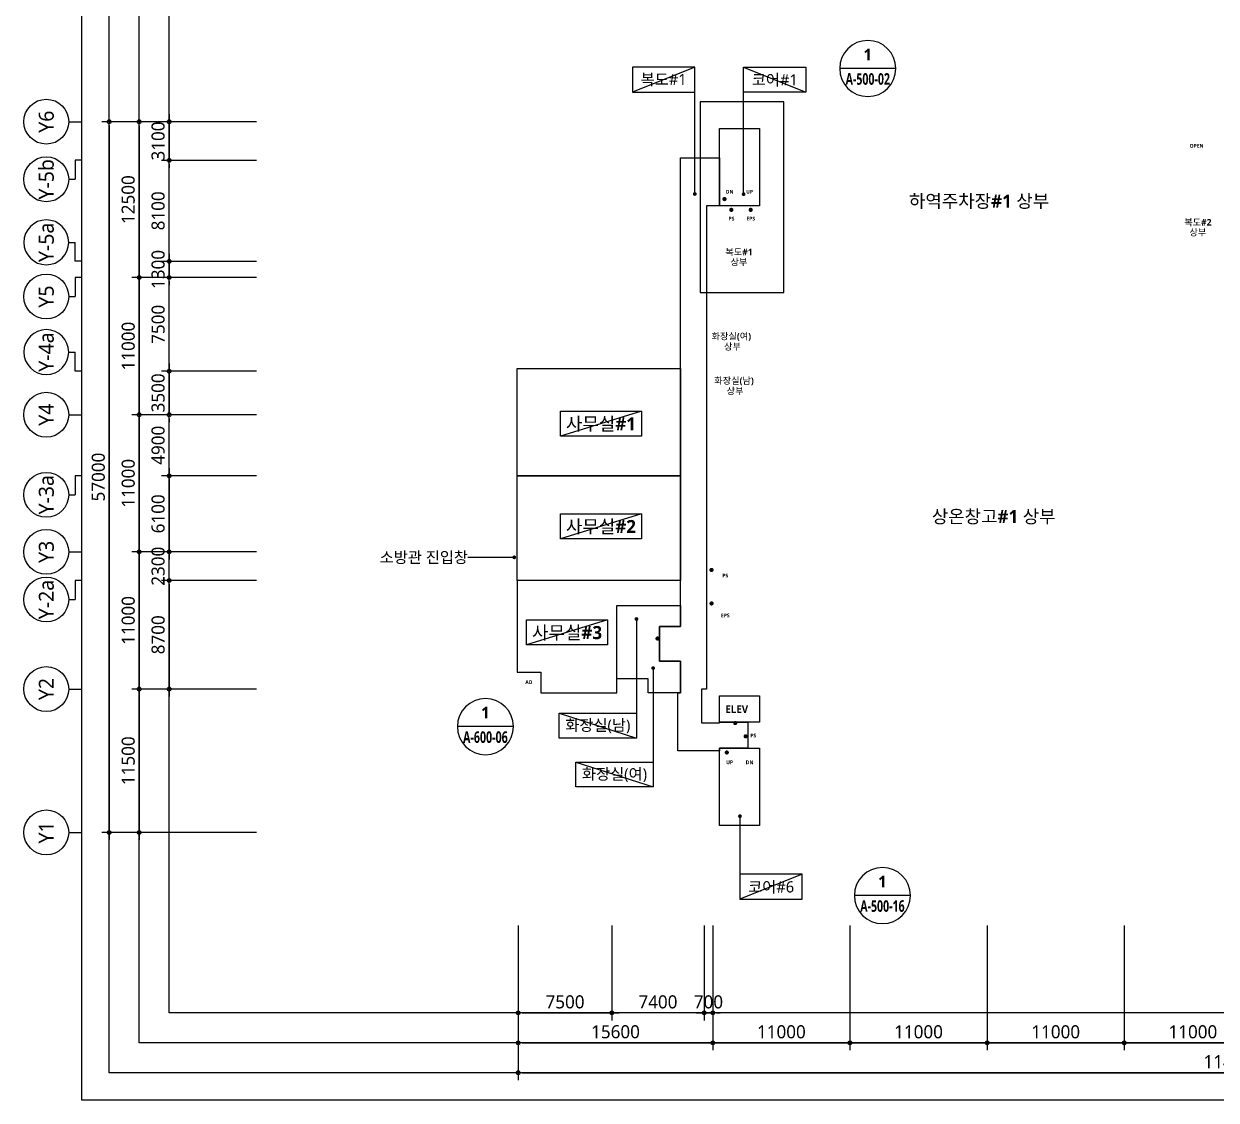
# Model space of a CAD drawing. Header units: millimetres. Extents: x -867282 to 190005487, y -1022614 to 455456909.
# Drawn here: x 1036132 to 1131749, y 36445 to 122762 of the extents above; entities that cross this region are included whole.
import ezdxf
from ezdxf.enums import TextEntityAlignment as Align

# ---------------------------------------------------------------- set-up
doc = ezdxf.new("R2010")
doc.units = ezdxf.units.MM
doc.header["$LTSCALE"] = 400
doc.header["$MEASUREMENT"] = 0
doc.header["$PDSIZE"] = -10
doc.layers.get('0').update_dxf_attribs({"linetype": 'CONTINUOUS'})
doc.layers.get('Defpoints').update_dxf_attribs({"color": 153, "linetype": 'CONTINUOUS'})
for name, color, linetype in [('A-ANNO-GRA1', 7, 'CONTINUOUS'), ('A-ANNO-TEXT1', 7, 'CONTINUOUS'), ('A-ANNO-TEXT2', 3, 'CONTINUOUS'), ('A-FLOR-MARK-ARCH', 1, 'CONTINUOUS'), ('A-ST-AXIS-BUB', 7, 'CONTINUOUS'), ('A-ST-AXIS-DIM', 7, 'CONTINUOUS'), ('AA-MKXS', 3, 'CONTINUOUS'), ('X-SEC-종$0$A-ST-AXIS-BUB', 7, 'CONTINUOUS')]:
    doc.layers.add(name, color=color, linetype=linetype)
for name, color, linetype, plot in [('Defpoint', 161, 'CONTINUOUS', False), ('G(그리드2)', 235, 'CONTINUOUS', False), ('면적', 210, 'CONTINUOUS', False)]:
    doc.layers.add(name, color=color, linetype=linetype, plot=plot)
doc.styles.add('2020음성 1차', font='')
doc.styles.add('SAMOO', font='romans.shx', dxfattribs={"bigfont": 'whgtxt.shx'})
doc.styles.add('SH_대대리576', font='malgun.ttf')
doc.styles.add('SH_진천_나눔', font='')
doc.styles.get('2020음성 1차').set_extended_font_data('NanumGothic', bold=True)
doc.styles.get('SH_진천_나눔').set_extended_font_data('NanumGothic', bold=True)
doc.dimstyles.new('SHP 600', dxfattribs={"dimscale": 300, "dimtxt": 3.5, "dimasz": 1, "dimexe": 2, "dimexo": 2, "dimgap": 1, "dimtad": 1, "dimdec": 0, "dimzin": 0, "dimdsep": 46, "dimtxsty": 'SH_대대리576', "dimblk": 'DIMDOT', "dimcen": 0.09, "dimclrt": 3, "dimadec": 0, "dimazin": 1, "dimtfac": 1, "dimtdec": 0, "dimtix": 1, "dimtmove": 2, "dimatfit": 0, "dimldrblk": 'DIMDOT', "dimfxl": 1, "dimtolj": 1, "dimtzin": 0, "dimarcsym": 0})

# ---------------------------------------------------------------- blocks, each defined once
blk = doc.blocks.new('DIMDOT')
at = {"color": 0}
blk.add_line((-2, 0), (2, 0), dxfattribs=at)
for radius in [0.5, 0.25]:
    blk.add_circle((0, 0), radius, dxfattribs=at)
blk = doc.blocks.new('*D83')
at = {"layer": 'A-ST-AXIS-DIM', "color": 0, "lineweight": -2, "transparency": 16777216}
for p, q in [((1054782, 114916), (1042382, 114916)), ((1042982, 114616), (1042982, 58216)), ((1054782, 57916), (1042382, 57916))]:
    blk.add_line(p, q, dxfattribs=at)
at = {"layer": 'Defpoints', "color": 0, "transparency": 16777216}
for p in [(1055382, 114916), (1042982, 57916), (1055382, 57916)]:
    blk.add_point(p, dxfattribs=at)
at = {"layer": 'A-ST-AXIS-DIM', "color": 0, "linetype": 'ByBlock', "lineweight": -2, "transparency": 16777216, "xscale": 300, "yscale": 300, "zscale": 300}
for p, rotation in [((1042982, 114916), 90), ((1042982, 57916), 270)]:
    blk.add_blockref('DIMDOT', p, dxfattribs=dict(at, rotation=rotation))
at = {"layer": 'A-ST-AXIS-DIM', "color": 3, "transparency": 16777216, "insert": (1042105, 86416), "char_height": 1050, "attachment_point": 5, "rotation": 90, "style": 'SH_대대리576'}
blk.add_mtext('\\A1;57000', dxfattribs=at)
blk = doc.blocks.new('*D84')
at = {"layer": 'A-ST-AXIS-DIM', "color": 0, "lineweight": -2, "transparency": 16777216}
for p, q in [((1054782, 69416), (1044782, 69416)), ((1045382, 69116), (1045382, 58216)), ((1054782, 57916), (1044782, 57916))]:
    blk.add_line(p, q, dxfattribs=at)
at = {"layer": 'Defpoints', "color": 0, "transparency": 16777216}
for p in [(1055382, 69416), (1045382, 57916), (1055382, 57916)]:
    blk.add_point(p, dxfattribs=at)
at = {"layer": 'A-ST-AXIS-DIM', "color": 0, "linetype": 'ByBlock', "lineweight": -2, "transparency": 16777216, "xscale": 300, "yscale": 300, "zscale": 300}
for p, rotation in [((1045382, 69416), 90), ((1045382, 57916), 270)]:
    blk.add_blockref('DIMDOT', p, dxfattribs=dict(at, rotation=rotation))
at = {"layer": 'A-ST-AXIS-DIM', "color": 3, "transparency": 16777216, "insert": (1044505, 63666), "char_height": 1050, "attachment_point": 5, "rotation": 90, "style": 'SH_대대리576'}
blk.add_mtext('\\A1;11500', dxfattribs=at)
blk = doc.blocks.new('*D85')
at = {"layer": 'A-ST-AXIS-DIM', "color": 0, "lineweight": -2, "transparency": 16777216}
for p, q in [((1054782, 80416), (1044782, 80416)), ((1045382, 80116), (1045382, 69716)), ((1054782, 69416), (1044782, 69416))]:
    blk.add_line(p, q, dxfattribs=at)
at = {"layer": 'Defpoints', "color": 0, "transparency": 16777216}
for p in [(1055382, 80416), (1045382, 69416), (1055382, 69416)]:
    blk.add_point(p, dxfattribs=at)
at = {"layer": 'A-ST-AXIS-DIM', "color": 0, "linetype": 'ByBlock', "lineweight": -2, "transparency": 16777216, "xscale": 300, "yscale": 300, "zscale": 300}
for p, rotation in [((1045382, 80416), 90), ((1045382, 69416), 270)]:
    blk.add_blockref('DIMDOT', p, dxfattribs=dict(at, rotation=rotation))
at = {"layer": 'A-ST-AXIS-DIM', "color": 3, "transparency": 16777216, "insert": (1044506, 74916), "char_height": 1050, "attachment_point": 5, "rotation": 90, "style": 'SH_대대리576'}
blk.add_mtext('\\A1;11000', dxfattribs=at)
blk = doc.blocks.new('*D86')
at = {"layer": 'A-ST-AXIS-DIM', "color": 0, "lineweight": -2, "transparency": 16777216}
for p, q in [((1054782, 91416), (1044782, 91416)), ((1045382, 91116), (1045382, 80716)), ((1054782, 80416), (1044782, 80416))]:
    blk.add_line(p, q, dxfattribs=at)
at = {"layer": 'Defpoints', "color": 0, "transparency": 16777216}
for p in [(1055382, 91416), (1045382, 80416), (1055382, 80416)]:
    blk.add_point(p, dxfattribs=at)
at = {"layer": 'A-ST-AXIS-DIM', "color": 0, "linetype": 'ByBlock', "lineweight": -2, "transparency": 16777216, "xscale": 300, "yscale": 300, "zscale": 300}
for p, rotation in [((1045382, 91416), 90), ((1045382, 80416), 270)]:
    blk.add_blockref('DIMDOT', p, dxfattribs=dict(at, rotation=rotation))
at = {"layer": 'A-ST-AXIS-DIM', "color": 3, "transparency": 16777216, "insert": (1044506, 85916), "char_height": 1050, "attachment_point": 5, "rotation": 90, "style": 'SH_대대리576'}
blk.add_mtext('\\A1;11000', dxfattribs=at)
blk = doc.blocks.new('*D87')
at = {"layer": 'A-ST-AXIS-DIM', "color": 0, "lineweight": -2, "transparency": 16777216}
for p, q in [((1054782, 102416), (1044782, 102416)), ((1045382, 102116), (1045382, 91716)), ((1054782, 91416), (1044782, 91416))]:
    blk.add_line(p, q, dxfattribs=at)
at = {"layer": 'Defpoints', "color": 0, "transparency": 16777216}
for p in [(1055382, 102416), (1045382, 91416), (1055382, 91416)]:
    blk.add_point(p, dxfattribs=at)
at = {"layer": 'A-ST-AXIS-DIM', "color": 0, "linetype": 'ByBlock', "lineweight": -2, "transparency": 16777216, "xscale": 300, "yscale": 300, "zscale": 300}
for p, rotation in [((1045382, 102416), 90), ((1045382, 91416), 270)]:
    blk.add_blockref('DIMDOT', p, dxfattribs=dict(at, rotation=rotation))
at = {"layer": 'A-ST-AXIS-DIM', "color": 3, "transparency": 16777216, "insert": (1044506, 96916), "char_height": 1050, "attachment_point": 5, "rotation": 90, "style": 'SH_대대리576'}
blk.add_mtext('\\A1;11000', dxfattribs=at)
blk = doc.blocks.new('*D88')
at = {"layer": 'A-ST-AXIS-DIM', "color": 0, "lineweight": -2, "transparency": 16777216}
for p, q in [((1054782, 114916), (1044782, 114916)), ((1045382, 114616), (1045382, 102716)), ((1054782, 102416), (1044782, 102416))]:
    blk.add_line(p, q, dxfattribs=at)
at = {"layer": 'Defpoints', "color": 0, "transparency": 16777216}
for p in [(1055382, 114916), (1045382, 102416), (1055382, 102416)]:
    blk.add_point(p, dxfattribs=at)
at = {"layer": 'A-ST-AXIS-DIM', "color": 0, "linetype": 'ByBlock', "lineweight": -2, "transparency": 16777216, "xscale": 300, "yscale": 300, "zscale": 300}
for p, rotation in [((1045382, 114916), 90), ((1045382, 102416), 270)]:
    blk.add_blockref('DIMDOT', p, dxfattribs=dict(at, rotation=rotation))
at = {"layer": 'A-ST-AXIS-DIM', "color": 3, "transparency": 16777216, "insert": (1044503, 108666), "char_height": 1050, "attachment_point": 5, "rotation": 90, "style": 'SH_대대리576'}
blk.add_mtext('\\A1;12500', dxfattribs=at)
blk = doc.blocks.new('A-ST-AXIS-BUB-1')
at = {"layer": 'A-ST-AXIS-BUB'}
blk.add_line((0, 350), (0, 0), dxfattribs=at)
blk.add_circle((0, 950), 600, dxfattribs=at)
blk = doc.blocks.new('*D214')
at = {"layer": 'A-ST-AXIS-DIM', "color": 0, "lineweight": -2, "transparency": 16777216}
for p, q in [((1124382, 50445), (1124382, 40445)), ((1135382, 50445), (1135382, 40445)), ((1124682, 41045), (1135082, 41045))]:
    blk.add_line(p, q, dxfattribs=at)
at = {"layer": 'Defpoints', "color": 0, "transparency": 16777216}
for p in [(1124382, 51045), (1135382, 51045), (1135382, 41045)]:
    blk.add_point(p, dxfattribs=at)
at = {"layer": 'A-ST-AXIS-DIM', "color": 0, "linetype": 'ByBlock', "lineweight": -2, "transparency": 16777216, "xscale": 300, "yscale": 300, "zscale": 300, "rotation": 180}
blk.add_blockref('DIMDOT', (1124382, 41045), dxfattribs=at)
at = {"layer": 'A-ST-AXIS-DIM', "color": 0, "linetype": 'ByBlock', "lineweight": -2, "transparency": 16777216, "xscale": 300, "yscale": 300, "zscale": 300}
blk.add_blockref('DIMDOT', (1135382, 41045), dxfattribs=at)
at = {"layer": 'A-ST-AXIS-DIM', "color": 3, "transparency": 16777216, "insert": (1129882, 41921), "char_height": 1050, "attachment_point": 5, "style": 'SH_대대리576'}
blk.add_mtext('\\A1;11000', dxfattribs=at)
blk = doc.blocks.new('*D215')
at = {"layer": 'A-ST-AXIS-DIM', "color": 0, "lineweight": -2, "transparency": 16777216}
for p, q in [((1113382, 50445), (1113382, 40445)), ((1124382, 50445), (1124382, 40445)), ((1113682, 41045), (1124082, 41045))]:
    blk.add_line(p, q, dxfattribs=at)
at = {"layer": 'Defpoints', "color": 0, "transparency": 16777216}
for p in [(1113382, 51045), (1124382, 51045), (1124382, 41045)]:
    blk.add_point(p, dxfattribs=at)
at = {"layer": 'A-ST-AXIS-DIM', "color": 0, "linetype": 'ByBlock', "lineweight": -2, "transparency": 16777216, "xscale": 300, "yscale": 300, "zscale": 300, "rotation": 180}
blk.add_blockref('DIMDOT', (1113382, 41045), dxfattribs=at)
at = {"layer": 'A-ST-AXIS-DIM', "color": 0, "linetype": 'ByBlock', "lineweight": -2, "transparency": 16777216, "xscale": 300, "yscale": 300, "zscale": 300}
blk.add_blockref('DIMDOT', (1124382, 41045), dxfattribs=at)
at = {"layer": 'A-ST-AXIS-DIM', "color": 3, "transparency": 16777216, "insert": (1118882, 41921), "char_height": 1050, "attachment_point": 5, "style": 'SH_대대리576'}
blk.add_mtext('\\A1;11000', dxfattribs=at)
blk = doc.blocks.new('*D216')
at = {"layer": 'A-ST-AXIS-DIM', "color": 0, "lineweight": -2, "transparency": 16777216}
for p, q in [((1102382, 50445), (1102382, 40445)), ((1113382, 50445), (1113382, 40445)), ((1102682, 41045), (1113082, 41045))]:
    blk.add_line(p, q, dxfattribs=at)
at = {"layer": 'Defpoints', "color": 0, "transparency": 16777216}
for p in [(1102382, 51045), (1113382, 51045), (1113382, 41045)]:
    blk.add_point(p, dxfattribs=at)
at = {"layer": 'A-ST-AXIS-DIM', "color": 0, "linetype": 'ByBlock', "lineweight": -2, "transparency": 16777216, "xscale": 300, "yscale": 300, "zscale": 300, "rotation": 180}
blk.add_blockref('DIMDOT', (1102382, 41045), dxfattribs=at)
at = {"layer": 'A-ST-AXIS-DIM', "color": 0, "linetype": 'ByBlock', "lineweight": -2, "transparency": 16777216, "xscale": 300, "yscale": 300, "zscale": 300}
blk.add_blockref('DIMDOT', (1113382, 41045), dxfattribs=at)
at = {"layer": 'A-ST-AXIS-DIM', "color": 3, "transparency": 16777216, "insert": (1107882, 41921), "char_height": 1050, "attachment_point": 5, "style": 'SH_대대리576'}
blk.add_mtext('\\A1;11000', dxfattribs=at)
blk = doc.blocks.new('*D217')
at = {"layer": 'A-ST-AXIS-DIM', "color": 0, "lineweight": -2, "transparency": 16777216}
for p, q in [((1091382, 50445), (1091382, 40445)), ((1102382, 50445), (1102382, 40445)), ((1091682, 41045), (1102082, 41045))]:
    blk.add_line(p, q, dxfattribs=at)
at = {"layer": 'Defpoints', "color": 0, "transparency": 16777216}
for p in [(1091382, 51045), (1102382, 51045), (1102382, 41045)]:
    blk.add_point(p, dxfattribs=at)
at = {"layer": 'A-ST-AXIS-DIM', "color": 0, "linetype": 'ByBlock', "lineweight": -2, "transparency": 16777216, "xscale": 300, "yscale": 300, "zscale": 300, "rotation": 180}
blk.add_blockref('DIMDOT', (1091382, 41045), dxfattribs=at)
at = {"layer": 'A-ST-AXIS-DIM', "color": 0, "linetype": 'ByBlock', "lineweight": -2, "transparency": 16777216, "xscale": 300, "yscale": 300, "zscale": 300}
blk.add_blockref('DIMDOT', (1102382, 41045), dxfattribs=at)
at = {"layer": 'A-ST-AXIS-DIM', "color": 3, "transparency": 16777216, "insert": (1096882, 41921), "char_height": 1050, "attachment_point": 5, "style": 'SH_대대리576'}
blk.add_mtext('\\A1;11000', dxfattribs=at)
blk = doc.blocks.new('*D218')
at = {"layer": 'A-ST-AXIS-DIM', "color": 0, "lineweight": -2, "transparency": 16777216}
for p, q in [((1075782, 50445), (1075782, 40445)), ((1091382, 50445), (1091382, 40445)), ((1076082, 41045), (1091082, 41045))]:
    blk.add_line(p, q, dxfattribs=at)
at = {"layer": 'Defpoints', "color": 0, "transparency": 16777216}
for p in [(1075782, 51045), (1091382, 51045), (1091382, 41045)]:
    blk.add_point(p, dxfattribs=at)
at = {"layer": 'A-ST-AXIS-DIM', "color": 0, "linetype": 'ByBlock', "lineweight": -2, "transparency": 16777216, "xscale": 300, "yscale": 300, "zscale": 300, "rotation": 180}
blk.add_blockref('DIMDOT', (1075782, 41045), dxfattribs=at)
at = {"layer": 'A-ST-AXIS-DIM', "color": 0, "linetype": 'ByBlock', "lineweight": -2, "transparency": 16777216, "xscale": 300, "yscale": 300, "zscale": 300}
blk.add_blockref('DIMDOT', (1091382, 41045), dxfattribs=at)
at = {"layer": 'A-ST-AXIS-DIM', "color": 3, "transparency": 16777216, "insert": (1083582, 41924), "char_height": 1050, "attachment_point": 5, "style": 'SH_대대리576'}
blk.add_mtext('\\A1;15600', dxfattribs=at)
blk = doc.blocks.new('*D219')
at = {"layer": 'A-ST-AXIS-DIM', "color": 0, "lineweight": -2, "transparency": 16777216}
for p, q in [((1075782, 50445), (1075782, 38045)), ((1190382, 50445), (1190382, 38045)), ((1076082, 38645), (1190082, 38645))]:
    blk.add_line(p, q, dxfattribs=at)
at = {"layer": 'Defpoints', "color": 0, "transparency": 16777216}
for p in [(1075782, 51045), (1190382, 51045), (1190382, 38645)]:
    blk.add_point(p, dxfattribs=at)
at = {"layer": 'A-ST-AXIS-DIM', "color": 0, "linetype": 'ByBlock', "lineweight": -2, "transparency": 16777216, "xscale": 300, "yscale": 300, "zscale": 300, "rotation": 180}
blk.add_blockref('DIMDOT', (1075782, 38645), dxfattribs=at)
at = {"layer": 'A-ST-AXIS-DIM', "color": 0, "linetype": 'ByBlock', "lineweight": -2, "transparency": 16777216, "xscale": 300, "yscale": 300, "zscale": 300}
blk.add_blockref('DIMDOT', (1190382, 38645), dxfattribs=at)
at = {"layer": 'A-ST-AXIS-DIM', "color": 3, "transparency": 16777216, "insert": (1133082, 39524), "char_height": 1050, "attachment_point": 5, "style": 'SH_대대리576'}
blk.add_mtext('\\A1;114600', dxfattribs=at)
blk = doc.blocks.new('A-ST-AXIS-BUB-2')
at = {"layer": 'X-SEC-종$0$A-ST-AXIS-BUB'}
blk.add_line((1800, 1050, -103000), (1800, 525, -103000), dxfattribs=at)
at = {"layer": 'X-SEC-종$0$A-ST-AXIS-BUB', "elevation": -103000}
blk.add_lwpolyline([(3323, 0), (3323, 525), (1800, 525)], dxfattribs=at)
at = {"layer": 'X-SEC-종$0$A-ST-AXIS-BUB'}
blk.add_circle((1800, 2850, -103000), 1800, dxfattribs=at)
blk = doc.blocks.new('*U392')
at = {"layer": 'AA-MKXS', "color": 3, "linetype": 'Continuous', "ltscale": 5}
blk.add_line((-5.999976, 0), (5.999976, 0), dxfattribs=at)
blk.add_circle((0, 0), 5.999976, dxfattribs=at)
at = {"layer": 'AA-MKXS', "style": 'SAMOO', "width": 0.85}
blk.add_attdef('ViewNUM', text='', height=2.5, dxfattribs=at).set_placement((0, 1), align=Align.BOTTOM_CENTER)
blk.add_attdef('SheetNUM', text='', height=2.5, dxfattribs=at).set_placement((0, -1), align=Align.TOP_CENTER)
blk = doc.blocks.new('*D478')
at = {"layer": 'A-ST-AXIS-DIM', "color": 0, "lineweight": -2, "transparency": 16777216}
for p, q in [((1054782, 80416), (1047182, 80416)), ((1047782, 80716), (1047782, 81016)), ((1047782, 78116), (1047782, 80416)), ((1054782, 78116), (1047182, 78116)), ((1047782, 77816), (1047782, 77516))]:
    blk.add_line(p, q, dxfattribs=at)
at = {"layer": 'Defpoints', "color": 0, "transparency": 16777216}
for p in [(1047782, 80416), (1055382, 80416), (1055382, 78116)]:
    blk.add_point(p, dxfattribs=at)
at = {"layer": 'A-ST-AXIS-DIM', "color": 0, "linetype": 'ByBlock', "lineweight": -2, "transparency": 16777216, "xscale": 300, "yscale": 300, "zscale": 300}
for p, rotation in [((1047782, 80416), 270), ((1047782, 78116), 90)]:
    blk.add_blockref('DIMDOT', p, dxfattribs=dict(at, rotation=rotation))
at = {"layer": 'A-ST-AXIS-DIM', "color": 3, "transparency": 16777216, "insert": (1046902, 79266), "char_height": 1050, "attachment_point": 5, "rotation": 90, "style": 'SH_대대리576'}
blk.add_mtext('\\A1;2300', dxfattribs=at)
blk = doc.blocks.new('*D479')
at = {"layer": 'A-ST-AXIS-DIM', "color": 0, "lineweight": -2, "transparency": 16777216}
for p, q in [((1054782, 78116), (1047182, 78116)), ((1047782, 77816), (1047782, 69716)), ((1054782, 69416), (1047182, 69416))]:
    blk.add_line(p, q, dxfattribs=at)
at = {"layer": 'Defpoints', "color": 0, "transparency": 16777216}
for p in [(1055382, 78116), (1047782, 69416), (1055382, 69416)]:
    blk.add_point(p, dxfattribs=at)
at = {"layer": 'A-ST-AXIS-DIM', "color": 0, "linetype": 'ByBlock', "lineweight": -2, "transparency": 16777216, "xscale": 300, "yscale": 300, "zscale": 300}
for p, rotation in [((1047782, 78116), 90), ((1047782, 69416), 270)]:
    blk.add_blockref('DIMDOT', p, dxfattribs=dict(at, rotation=rotation))
at = {"layer": 'A-ST-AXIS-DIM', "color": 3, "transparency": 16777216, "insert": (1046902, 73766), "char_height": 1050, "attachment_point": 5, "rotation": 90, "style": 'SH_대대리576'}
blk.add_mtext('\\A1;8700', dxfattribs=at)
blk = doc.blocks.new('*D480')
at = {"layer": 'A-ST-AXIS-DIM', "color": 0, "lineweight": -2, "transparency": 16777216}
for p, q in [((1054782, 86516), (1047182, 86516)), ((1047782, 86216), (1047782, 80716)), ((1054782, 80416), (1047182, 80416))]:
    blk.add_line(p, q, dxfattribs=at)
at = {"layer": 'Defpoints', "color": 0, "transparency": 16777216}
for p in [(1055382, 86516), (1047782, 80416), (1055382, 80416)]:
    blk.add_point(p, dxfattribs=at)
at = {"layer": 'A-ST-AXIS-DIM', "color": 0, "linetype": 'ByBlock', "lineweight": -2, "transparency": 16777216, "xscale": 300, "yscale": 300, "zscale": 300}
for p, rotation in [((1047782, 86516), 90), ((1047782, 80416), 270)]:
    blk.add_blockref('DIMDOT', p, dxfattribs=dict(at, rotation=rotation))
at = {"layer": 'A-ST-AXIS-DIM', "color": 3, "transparency": 16777216, "insert": (1046902, 83466), "char_height": 1050, "attachment_point": 5, "rotation": 90, "style": 'SH_대대리576'}
blk.add_mtext('\\A1;6100', dxfattribs=at)
blk = doc.blocks.new('*D481')
at = {"layer": 'A-ST-AXIS-DIM', "color": 0, "lineweight": -2, "transparency": 16777216}
for p, q in [((1054782, 91416), (1047182, 91416)), ((1047782, 86816), (1047782, 91116)), ((1054782, 86516), (1047182, 86516))]:
    blk.add_line(p, q, dxfattribs=at)
at = {"layer": 'Defpoints', "color": 0, "transparency": 16777216}
for p in [(1047782, 91416), (1055382, 91416), (1055382, 86516)]:
    blk.add_point(p, dxfattribs=at)
at = {"layer": 'A-ST-AXIS-DIM', "color": 0, "linetype": 'ByBlock', "lineweight": -2, "transparency": 16777216, "xscale": 300, "yscale": 300, "zscale": 300}
for p, rotation in [((1047782, 91416), 90), ((1047782, 86516), 270)]:
    blk.add_blockref('DIMDOT', p, dxfattribs=dict(at, rotation=rotation))
at = {"layer": 'A-ST-AXIS-DIM', "color": 3, "transparency": 16777216, "insert": (1046902, 88966), "char_height": 1050, "attachment_point": 5, "rotation": 90, "style": 'SH_대대리576'}
blk.add_mtext('\\A1;4900', dxfattribs=at)
blk = doc.blocks.new('*D482')
at = {"layer": 'A-ST-AXIS-DIM', "color": 0, "lineweight": -2, "transparency": 16777216}
for p, q in [((1054782, 94916), (1047182, 94916)), ((1047782, 95216), (1047782, 95516)), ((1047782, 94916), (1047782, 91416)), ((1054782, 91416), (1047182, 91416)), ((1047782, 91116), (1047782, 90816))]:
    blk.add_line(p, q, dxfattribs=at)
at = {"layer": 'Defpoints', "color": 0, "transparency": 16777216}
for p in [(1055382, 94916), (1047782, 91416), (1055382, 91416)]:
    blk.add_point(p, dxfattribs=at)
at = {"layer": 'A-ST-AXIS-DIM', "color": 0, "linetype": 'ByBlock', "lineweight": -2, "transparency": 16777216, "xscale": 300, "yscale": 300, "zscale": 300}
for p, rotation in [((1047782, 94916), 270), ((1047782, 91416), 90)]:
    blk.add_blockref('DIMDOT', p, dxfattribs=dict(at, rotation=rotation))
at = {"layer": 'A-ST-AXIS-DIM', "color": 3, "transparency": 16777216, "insert": (1046902, 93166), "char_height": 1050, "attachment_point": 5, "rotation": 90, "style": 'SH_대대리576'}
blk.add_mtext('\\A1;3500', dxfattribs=at)
blk = doc.blocks.new('*D483')
at = {"layer": 'A-ST-AXIS-DIM', "color": 0, "lineweight": -2, "transparency": 16777216}
for p, q in [((1054782, 102416), (1047182, 102416)), ((1047782, 95216), (1047782, 102116)), ((1054782, 94916), (1047182, 94916))]:
    blk.add_line(p, q, dxfattribs=at)
at = {"layer": 'Defpoints', "color": 0, "transparency": 16777216}
for p in [(1047782, 102416), (1055382, 102416), (1055382, 94916)]:
    blk.add_point(p, dxfattribs=at)
at = {"layer": 'A-ST-AXIS-DIM', "color": 0, "linetype": 'ByBlock', "lineweight": -2, "transparency": 16777216, "xscale": 300, "yscale": 300, "zscale": 300}
for p, rotation in [((1047782, 102416), 90), ((1047782, 94916), 270)]:
    blk.add_blockref('DIMDOT', p, dxfattribs=dict(at, rotation=rotation))
at = {"layer": 'A-ST-AXIS-DIM', "color": 3, "transparency": 16777216, "insert": (1046905, 98666), "char_height": 1050, "attachment_point": 5, "rotation": 90, "style": 'SH_대대리576'}
blk.add_mtext('\\A1;7500', dxfattribs=at)
blk = doc.blocks.new('*D484')
at = {"layer": 'A-ST-AXIS-DIM', "color": 0, "lineweight": -2, "transparency": 16777216}
for p, q in [((1047782, 104016), (1047782, 104316)), ((1054782, 103716), (1047182, 103716)), ((1047782, 103716), (1047782, 102416)), ((1054782, 102416), (1047182, 102416)), ((1047782, 102116), (1047782, 101816))]:
    blk.add_line(p, q, dxfattribs=at)
at = {"layer": 'Defpoints', "color": 0, "transparency": 16777216}
for p in [(1055382, 103716), (1047782, 102416), (1055382, 102416)]:
    blk.add_point(p, dxfattribs=at)
at = {"layer": 'A-ST-AXIS-DIM', "color": 0, "linetype": 'ByBlock', "lineweight": -2, "transparency": 16777216, "xscale": 300, "yscale": 300, "zscale": 300}
for p, rotation in [((1047782, 103716), 270), ((1047782, 102416), 90)]:
    blk.add_blockref('DIMDOT', p, dxfattribs=dict(at, rotation=rotation))
at = {"layer": 'A-ST-AXIS-DIM', "color": 3, "transparency": 16777216, "insert": (1046902, 103066), "char_height": 1050, "attachment_point": 5, "rotation": 90, "style": 'SH_대대리576'}
blk.add_mtext('\\A1;1300', dxfattribs=at)
blk = doc.blocks.new('*D485')
at = {"layer": 'A-ST-AXIS-DIM', "color": 0, "lineweight": -2, "transparency": 16777216}
for p, q in [((1054782, 111816), (1047182, 111816)), ((1047782, 104016), (1047782, 111516)), ((1054782, 103716), (1047182, 103716))]:
    blk.add_line(p, q, dxfattribs=at)
at = {"layer": 'Defpoints', "color": 0, "transparency": 16777216}
for p in [(1047782, 111816), (1055382, 111816), (1055382, 103716)]:
    blk.add_point(p, dxfattribs=at)
at = {"layer": 'A-ST-AXIS-DIM', "color": 0, "linetype": 'ByBlock', "lineweight": -2, "transparency": 16777216, "xscale": 300, "yscale": 300, "zscale": 300}
for p, rotation in [((1047782, 111816), 90), ((1047782, 103716), 270)]:
    blk.add_blockref('DIMDOT', p, dxfattribs=dict(at, rotation=rotation))
at = {"layer": 'A-ST-AXIS-DIM', "color": 3, "transparency": 16777216, "insert": (1046902, 107766), "char_height": 1050, "attachment_point": 5, "rotation": 90, "style": 'SH_대대리576'}
blk.add_mtext('\\A1;8100', dxfattribs=at)
blk = doc.blocks.new('*D486')
at = {"layer": 'A-ST-AXIS-DIM', "color": 0, "lineweight": -2, "transparency": 16777216}
for p, q in [((1054782, 114916), (1047182, 114916)), ((1047782, 115216), (1047782, 115516)), ((1047782, 114916), (1047782, 111816)), ((1054782, 111816), (1047182, 111816)), ((1047782, 111516), (1047782, 111216))]:
    blk.add_line(p, q, dxfattribs=at)
at = {"layer": 'Defpoints', "color": 0, "transparency": 16777216}
for p in [(1055382, 114916), (1047782, 111816), (1055382, 111816)]:
    blk.add_point(p, dxfattribs=at)
at = {"layer": 'A-ST-AXIS-DIM', "color": 0, "linetype": 'ByBlock', "lineweight": -2, "transparency": 16777216, "xscale": 300, "yscale": 300, "zscale": 300}
for p, rotation in [((1047782, 114916), 270), ((1047782, 111816), 90)]:
    blk.add_blockref('DIMDOT', p, dxfattribs=dict(at, rotation=rotation))
at = {"layer": 'A-ST-AXIS-DIM', "color": 3, "transparency": 16777216, "insert": (1046902, 113366), "char_height": 1050, "attachment_point": 5, "rotation": 90, "style": 'SH_대대리576'}
blk.add_mtext('\\A1;3100', dxfattribs=at)
blk = doc.blocks.new('*D501')
at = {"layer": 'A-ST-AXIS-DIM', "color": 0, "lineweight": -2, "transparency": 16777216}
for p, q in [((1075782, 50445), (1075782, 42845)), ((1083282, 50445), (1083282, 42845)), ((1076082, 43445), (1082982, 43445))]:
    blk.add_line(p, q, dxfattribs=at)
at = {"layer": 'Defpoints', "color": 0, "transparency": 16777216}
for p in [(1075782, 51045), (1083282, 51045), (1083282, 43445)]:
    blk.add_point(p, dxfattribs=at)
at = {"layer": 'A-ST-AXIS-DIM', "color": 0, "linetype": 'ByBlock', "lineweight": -2, "transparency": 16777216, "xscale": 300, "yscale": 300, "zscale": 300, "rotation": 180}
blk.add_blockref('DIMDOT', (1075782, 43445), dxfattribs=at)
at = {"layer": 'A-ST-AXIS-DIM', "color": 0, "linetype": 'ByBlock', "lineweight": -2, "transparency": 16777216, "xscale": 300, "yscale": 300, "zscale": 300}
blk.add_blockref('DIMDOT', (1083282, 43445), dxfattribs=at)
at = {"layer": 'A-ST-AXIS-DIM', "color": 3, "transparency": 16777216, "insert": (1079532, 44322), "char_height": 1050, "attachment_point": 5, "style": 'SH_대대리576'}
blk.add_mtext('\\A1;7500', dxfattribs=at)
blk = doc.blocks.new('*D502')
at = {"layer": 'A-ST-AXIS-DIM', "color": 0, "lineweight": -2, "transparency": 16777216}
for p, q in [((1083282, 50445), (1083282, 42845)), ((1090682, 50445), (1090682, 42845)), ((1090382, 43445), (1083582, 43445))]:
    blk.add_line(p, q, dxfattribs=at)
at = {"layer": 'Defpoints', "color": 0, "transparency": 16777216}
for p in [(1083282, 51045), (1090682, 51045), (1083282, 43445)]:
    blk.add_point(p, dxfattribs=at)
at = {"layer": 'A-ST-AXIS-DIM', "color": 0, "linetype": 'ByBlock', "lineweight": -2, "transparency": 16777216, "xscale": 300, "yscale": 300, "zscale": 300, "rotation": 180}
blk.add_blockref('DIMDOT', (1083282, 43445), dxfattribs=at)
at = {"layer": 'A-ST-AXIS-DIM', "color": 0, "linetype": 'ByBlock', "lineweight": -2, "transparency": 16777216, "xscale": 300, "yscale": 300, "zscale": 300}
blk.add_blockref('DIMDOT', (1090682, 43445), dxfattribs=at)
at = {"layer": 'A-ST-AXIS-DIM', "color": 3, "transparency": 16777216, "insert": (1086982, 44321), "char_height": 1050, "attachment_point": 5, "style": 'SH_대대리576'}
blk.add_mtext('\\A1;7400', dxfattribs=at)
blk = doc.blocks.new('*D503')
at = {"layer": 'A-ST-AXIS-DIM', "color": 0, "lineweight": -2, "transparency": 16777216}
for p, q in [((1090682, 50445), (1090682, 42845)), ((1091382, 50445), (1091382, 42845)), ((1090382, 43445), (1090082, 43445)), ((1090682, 43445), (1091382, 43445)), ((1091682, 43445), (1091982, 43445))]:
    blk.add_line(p, q, dxfattribs=at)
at = {"layer": 'Defpoints', "color": 0, "transparency": 16777216}
for p in [(1090682, 51045), (1091382, 51045), (1091382, 43445)]:
    blk.add_point(p, dxfattribs=at)
at = {"layer": 'A-ST-AXIS-DIM', "color": 0, "linetype": 'ByBlock', "lineweight": -2, "transparency": 16777216, "xscale": 300, "yscale": 300, "zscale": 300}
blk.add_blockref('DIMDOT', (1090682, 43445), dxfattribs=at)
at = {"layer": 'A-ST-AXIS-DIM', "color": 0, "linetype": 'ByBlock', "lineweight": -2, "transparency": 16777216, "xscale": 300, "yscale": 300, "zscale": 300, "rotation": 180}
blk.add_blockref('DIMDOT', (1091382, 43445), dxfattribs=at)
at = {"layer": 'A-ST-AXIS-DIM', "color": 3, "transparency": 16777216, "insert": (1091032, 44321), "char_height": 1050, "attachment_point": 5, "style": 'SH_대대리576'}
blk.add_mtext('\\A1;700', dxfattribs=at)
blk = doc.blocks.new('G$CEFE20F6D')
at = {"layer": '면적'}
for points in [[(19450, 49700), (16250, 49700), (16250, 55900), (19450, 55900)], [(13100, 28050), (0, 28050), (0, 36650), (13100, 36650)], [(13100, 19650), (0, 19650), (0, 28050), (13100, 28050)], [(8000, 10950), (8000, 17650), (13100, 17650), (13100, 19650), (0, 19650), (0, 12300), (1900, 12300), (1900, 10650), (7900, 10650), (8000, 10650)], [(10530, 10650), (10530, 11770), (8000, 11770), (8000, 14590), (8000, 17650), (13100, 17650), (13100, 15960), (11430, 15960), (11430, 13190), (13100, 13190), (13100, 10650)], [(16250, 10400), (19450, 10400), (19450, 8300), (16250, 8300)], [(16250, 6200), (19450, 6200), (19450, 0), (16250, 0)]]:
    blk.add_lwpolyline(points, close=True, dxfattribs=at)
blk.add_lwpolyline([(13100, 10650), (13100, 13190), (11430, 13190), (11430, 15960), (13100, 15960), (13100, 53550), (16250, 53550), (16250, 49700), (15200, 49700), (15200, 10950), (14800, 10950), (14800, 8250), (16250, 8250), (16250, 8300), (18500, 8300), (18500, 6200), (16250, 6200), (16250, 6000), (12900, 6000), (12900, 10650), (13100, 10650)], dxfattribs=at)

msp = doc.modelspace()

# ---------------------------------------------------------------- linework, layer by layer
msp.add_lwpolyline([(1075445.8, 79977.6), (1071749.2, 79977.6)])
at = {"const_width": 150}
msp.add_lwpolyline([(1075383.8, 79977.6, 1), (1075533.8, 79977.6, 1)], format="xyb", close=True, dxfattribs=at)
at = {"layer": 'A-ANNO-GRA1'}
for points in [[(1084940.4, 117296), (1089940.4, 117296), (1089940.4, 119296), (1084940.4, 119296)], [(1098851.8, 117278.6), (1093851.8, 117278.6), (1093851.8, 119278.6), (1098851.8, 119278.6)], [(1079161.6, 91698.5), (1085661.6, 91698.5), (1085661.6, 89698.5), (1079161.6, 89698.5)], [(1079161.6, 83457.4), (1085661.6, 83457.4), (1085661.6, 81457.4), (1079161.6, 81457.4)], [(1076449.2, 74953.7), (1082949.2, 74953.7), (1082949.2, 72953.7), (1076449.2, 72953.7)], [(1085262.2, 65473.7), (1079062.2, 65473.7), (1079062.2, 67473.7), (1085262.2, 67473.7)], [(1086600.5, 61559.7), (1080400.5, 61559.7), (1080400.5, 63559.7), (1086600.5, 63559.7)], [(1093558.8, 52555.9), (1098558.8, 52555.9), (1098558.8, 54555.9), (1093558.8, 54555.9)]]:
    msp.add_lwpolyline(points, close=True, dxfattribs=at)
for points in [[(1089940.4, 109118.3), (1089940.4, 117296)], [(1093851.8, 109100.9), (1093851.8, 117278.6)], [(1085262.2, 75031.5), (1085262.2, 67473.7)], [(1086600.5, 71095.4), (1086600.5, 63559.7)], [(1093558.8, 59219.9), (1093558.8, 54555.9)]]:
    msp.add_lwpolyline(points, dxfattribs=at)
at = {"layer": 'A-ANNO-GRA1', "const_width": 150}
for points in [[(1090015.4, 109118.3, -1), (1089865.4, 109118.3, -1)], [(1093776.8, 109100.9, 1), (1093926.8, 109100.9, 1)], [(1085337.2, 75031.5, 1), (1085187.2, 75031.5, 1)], [(1086525.5, 71095.4, -1), (1086675.5, 71095.4, -1)], [(1093633.8, 59219.9, 1), (1093483.8, 59219.9, 1)]]:
    msp.add_lwpolyline(points, format="xyb", close=True, dxfattribs=at)
at = {"layer": 'A-FLOR-MARK-ARCH', "const_width": 168.8}
for points in [[(1092235.8, 108708, 1), (1092404.6, 108708, 1)], [(1092785.1, 107847.1, 1), (1092953.8, 107847.1, 1)], [(1094339.6, 107845.4, 1), (1094508.4, 107845.4, 1)], [(1091195.8, 78966.3, 1), (1091364.5, 78966.3, 1)], [(1091195.8, 76277.2, 1), (1091364.5, 76277.2, 1)], [(1086863.5, 73466.3, 1), (1087032.2, 73466.3, 1)], [(1093099.8, 66688.1, 1), (1093268.5, 66688.1, 1)], [(1093928.4, 65621.9, 1), (1094097.2, 65621.9, 1)], [(1092422.1, 64326.7, 1), (1092590.9, 64326.7, 1)]]:
    msp.add_lwpolyline(points, format="xyb", close=True, dxfattribs=at)
at = {"layer": 'Defpoint'}
for p, q in [((1089940.4, 119296), (1084940.4, 117296)), ((1093851.8, 119278.6), (1098851.8, 117278.6)), ((1085661.6, 91698.5), (1079161.6, 89698.5)), ((1085661.6, 83457.4), (1079161.6, 81457.4)), ((1082949.2, 74953.7), (1076449.2, 72953.7)), ((1079062.2, 67473.7), (1085262.2, 65473.7)), ((1080400.5, 63559.7), (1086600.5, 61559.7)), ((1098558.8, 54555.9), (1093558.8, 52555.9))]:
    msp.add_line(p, q, dxfattribs=at)
for points in [[(1211981.8, 36444.9), (1040781.8, 36444.9), (1040781.8, 165016.3), (1211981.8, 165016.3)], [(1209781.8, 38644.9), (1042981.8, 38644.9), (1042981.8, 162816.3), (1209781.8, 162816.3)], [(1207381.8, 41044.9), (1045381.8, 41044.9), (1045381.8, 160416.3), (1207381.8, 160416.3)], [(1204981.8, 43444.9), (1047781.8, 43444.9), (1047781.8, 158016.3), (1204981.8, 158016.3)]]:
    msp.add_lwpolyline(points, close=True, dxfattribs=at)
at = {"layer": 'G(그리드2)'}
msp.add_lwpolyline([(1097081.8, 116516.3), (1090381.8, 116516.3), (1090381.8, 101216.3), (1097081.8, 101216.3)], close=True, dxfattribs=at)

# ---------------------------------------------------------------- block references
ref = msp.add_blockref('*U392', (1103813.5, 119179.8), dxfattribs=dict(xscale=-375.0015000059622, yscale=375.0015000059622, zscale=375.0015000059622))
ref.add_attrib('SheetNUM', 'A-500-02', dxfattribs={"layer": 'AA-MKXS', "height": 930, "style": '2020음성 1차', "width": 0.7}).set_placement((1103813.5, 118804.8, 103000), align=Align.TOP_CENTER)
ref.add_attrib('ViewNUM', '1', dxfattribs={"layer": 'AA-MKXS', "height": 930, "style": '2020음성 1차'}).set_placement((1103813.5, 119554.8, 103000), align=Align.BOTTOM_CENTER)
msp.add_blockref('G$CEFE20F6D', (1075681.8, 58466.3))
ref = msp.add_blockref('*U392', (1073148.3, 66401.1), dxfattribs=dict(xscale=-375.0015000059622, yscale=375.0015000059622, zscale=375.0015000059622))
ref.add_attrib('SheetNUM', 'A-600-06', dxfattribs={"layer": 'AA-MKXS', "height": 937.5, "style": '2020음성 1차', "width": 0.7}).set_placement((1073148.3, 66026.1), align=Align.TOP_CENTER)
ref.add_attrib('ViewNUM', '1', dxfattribs={"layer": 'AA-MKXS', "height": 937.5, "style": '2020음성 1차'}).set_placement((1073148.3, 66776.1), align=Align.BOTTOM_CENTER)
ref = msp.add_blockref('*U392', (1104988.5, 52852.9), dxfattribs=dict(xscale=-375.0015000059622, yscale=375.0015000059622, zscale=375.0015000059622))
ref.add_attrib('SheetNUM', 'A-500-16', dxfattribs={"layer": 'AA-MKXS', "height": 930, "style": '2020음성 1차', "width": 0.7}).set_placement((1104988.5, 52477.9, 103000), align=Align.TOP_CENTER)
ref.add_attrib('ViewNUM', '1', dxfattribs={"layer": 'AA-MKXS', "height": 930, "style": '2020음성 1차'}).set_placement((1104988.5, 53227.9, 103000), align=Align.BOTTOM_CENTER)
at = {"layer": 'A-ST-AXIS-BUB', "xscale": 3, "yscale": 3, "zscale": 3, "rotation": 90}
for p in [(1040781.8, 114916.3), (1040781.8, 91416.3), (1040781.8, 80416.3), (1040781.8, 69416.3), (1040781.8, 69416.3), (1040781.8, 57916.3), (1040781.8, 57916.3)]:
    msp.add_blockref('A-ST-AXIS-BUB-1', p, dxfattribs=at)
at = {"layer": 'A-ST-AXIS-BUB'}
for p, rotation in [((1040781.8, 108493.4), 90), ((1040781.8, 99093.4), 90.00000000000001), ((1040781.8, 83193.4), 90), ((1040781.8, 74793.4), 90)]:
    msp.add_blockref('A-ST-AXIS-BUB-2', p, dxfattribs=dict(at, rotation=rotation))
at = {"layer": 'A-ST-AXIS-BUB', "xscale": -1, "rotation": 89.99999999999993}
for p in [(1040781.8, 107039.2), (1040781.8, 98239.2)]:
    msp.add_blockref('A-ST-AXIS-BUB-2', p, dxfattribs=at)

# ---------------------------------------------------------------- texts
at = {"layer": 'A-ANNO-TEXT1', "style": 'SH_대대리576'}
for s, p in [('Y6', (1037931.8, 114916.3)), ('Y-5b', (1037931.8, 110293.4)), ('Y-5a', (1037931.8, 105239.2)), ('Y5', (1037931.8, 100893.4)), ('Y-4a', (1037931.8, 96439.2)), ('Y4', (1037931.8, 91416.3)), ('Y-3a', (1037931.8, 84993.4)), ('Y3', (1037931.8, 80416.3)), ('Y-2a', (1037931.8, 76593.4)), ('Y2', (1037931.8, 69416.3)), ('Y2', (1037931.8, 69416.3)), ('Y1', (1037931.8, 57916.3)), ('Y1', (1037931.8, 57916.3))]:
    msp.add_text(s, height=1200, rotation=90, dxfattribs=at).set_placement(p, align=Align.MIDDLE_CENTER)
at = {"layer": 'A-ANNO-TEXT1', "style": 'SH_진천_나눔'}
for s, height, p in [('OPEN', 300, (1130181.8, 112976.3)), ('DN', 300, (1092731.8, 109296.3)), ('UP', 300, (1094331.8, 109296.3)), ('PS', 300, (1092881.8, 107141.3)), ('EPS', 300, (1094431.8, 107141.3)), ('복도#2', 525, (1130281.6, 106853.9)), ('상부', 525, (1130281.6, 106053.9)), ('복도#1', 525, (1093481.8, 104466.3)), ('상부', 525, (1093481.8, 103666.3)), ('화장실(여) ', 525, (1092959.3, 97691.3)), ('상부', 525, (1092959.3, 96891.3)), ('화장실(남) ', 525, (1093173.1, 94130.6)), ('상부', 525, (1093173.1, 93330.6)), ('PS', 300, (1092381.8, 78516.3)), ('EPS', 300, (1092381.8, 75321.5)), ('AD', 300, (1076631.8, 69966.3)), ('PS', 300, (1094631.8, 65691.3)), ('UP', 300, (1092731.8, 63536.3)), ('DN', 300, (1094331.8, 63536.3))]:
    msp.add_text(s, height=height, dxfattribs=at).set_placement(p, align=Align.MIDDLE)
msp.add_text('소방관 진입창', height=900, dxfattribs=at).set_placement((1071749.2, 79977.6), align=Align.MIDDLE_RIGHT)
msp.add_text('ELEV', height=600, dxfattribs=at).set_placement((1092388.8, 67500.4))
at = {"layer": 'A-ANNO-TEXT2'}
for s, height, style, p in [('복도#1', 900, 'SH_대대리576', (1087440.4, 118296)), ('코어#1', 900, 'SH_대대리576', (1096351.8, 118278.6)), ('하역주차장#1 상부', 1050, 'SH_진천_나눔', (1112734.5, 108560.7)), ('사무실#1', 1050, 'SH_진천_나눔', (1082411.6, 90698.5)), ('상온창고#1 상부', 1050, 'SH_진천_나눔', (1113906.8, 83267.6)), ('사무실#2', 1050, 'SH_진천_나눔', (1082411.6, 82457.4)), ('사무실#3', 1050, 'SH_진천_나눔', (1079699.2, 73953.7)), ('화장실(남)', 900, 'SH_대대리576', (1082162.2, 66473.7)), ('화장실(여)', 900, 'SH_대대리576', (1083500.5, 62559.7)), ('코어#6', 900, 'SH_대대리576', (1096058.8, 53555.9))]:
    msp.add_text(s, height=height, dxfattribs=dict(at, style=style)).set_placement(p, align=Align.MIDDLE)

# ---------------------------------------------------------------- dimensions: what is measured, and where the dimension line sits
at = {"layer": 'A-ST-AXIS-DIM'}
for base, p1, p2, angle, picture, middle in [((1042981.8, 57916.3), (1055381.8, 114916.3), (1055381.8, 57916.3), 90, '*D83', (1042104.6, 86416.3)), ((1045381.8, 102416.3), (1055381.8, 114916.3), (1055381.8, 102416.3), 90, '*D88', (1044503.1, 108666.3)), ((1047781.8, 111816.3), (1055381.8, 114916.3), (1055381.8, 111816.3), 90, '*D486', (1046902.4, 113366.3)), ((1047781.8, 111816.3), (1055381.8, 103716.3), (1055381.8, 111816.3), 270, '*D485', (1046902.4, 107766.3)), ((1047781.8, 102416.3), (1055381.8, 103716.3), (1055381.8, 102416.3), 90, '*D484', (1046902.4, 103066.3)), ((1045381.8, 91416.3), (1055381.8, 102416.3), (1055381.8, 91416.3), 90, '*D87', (1044506.1, 96916.3)), ((1047781.8, 102416.3), (1055381.8, 94916.3), (1055381.8, 102416.3), 270, '*D483', (1046904.6, 98666.3)), ((1047781.8, 91416.3), (1055381.8, 94916.3), (1055381.8, 91416.3), 90, '*D482', (1046902.4, 93166.3)), ((1045381.8, 80416.3), (1055381.8, 91416.3), (1055381.8, 80416.3), 90, '*D86', (1044506.1, 85916.3)), ((1047781.8, 91416.3), (1055381.8, 86516.3), (1055381.8, 91416.3), 270, '*D481', (1046902.4, 88966.3)), ((1047781.8, 80416.3), (1055381.8, 86516.3), (1055381.8, 80416.3), 90, '*D480', (1046902.4, 83466.3)), ((1045381.8, 69416.3), (1055381.8, 80416.3), (1055381.8, 69416.3), 90, '*D85', (1044506.1, 74916.3)), ((1047781.8, 80416.3), (1055381.8, 78116.3), (1055381.8, 80416.3), 270, '*D478', (1046902.4, 79266.3)), ((1047781.8, 69416.3), (1055381.8, 78116.3), (1055381.8, 69416.3), 90, '*D479', (1046902.4, 73766.3)), ((1045381.8, 57916.3), (1055381.8, 69416.3), (1055381.8, 57916.3), 90, '*D84', (1044504.6, 63666.3)), ((1091381.8, 41044.9), (1075781.8, 51044.9), (1091381.8, 51044.9), 180, '*D218', (1083581.8, 41924.3)), ((1190381.8, 38644.9), (1075781.8, 51044.9), (1190381.8, 51044.9), 180, '*D219', (1133081.8, 39524.3)), ((1083281.8, 43444.9), (1075781.8, 51044.9), (1083281.8, 51044.9), 0, '*D501', (1079531.8, 44322.1)), ((1083281.8, 43444.9), (1090681.8, 51044.9), (1083281.8, 51044.9), 180, '*D502', (1086981.8, 44320.6)), ((1091381.8, 43444.9), (1090681.8, 51044.9), (1091381.8, 51044.9), 0, '*D503', (1091031.8, 44320.6)), ((1102381.8, 41044.9), (1091381.8, 51044.9), (1102381.8, 51044.9), 180, '*D217', (1096881.8, 41920.6)), ((1113381.8, 41044.9), (1102381.8, 51044.9), (1113381.8, 51044.9), 180, '*D216', (1107881.8, 41920.6)), ((1124381.8, 41044.9), (1113381.8, 51044.9), (1124381.8, 51044.9), 180, '*D215', (1118881.8, 41920.6)), ((1135381.8, 41044.9), (1124381.8, 51044.9), (1135381.8, 51044.9), 180, '*D214', (1129881.8, 41920.6))]:
    dim = msp.add_linear_dim(base=base, p1=p1, p2=p2, angle=angle, dimstyle='SHP 600', dxfattribs=at)
    dim.commit()
    dim.dimension.update_dxf_attribs({"geometry": picture, "text_midpoint": middle})

doc.saveas('drawing.dxf')
